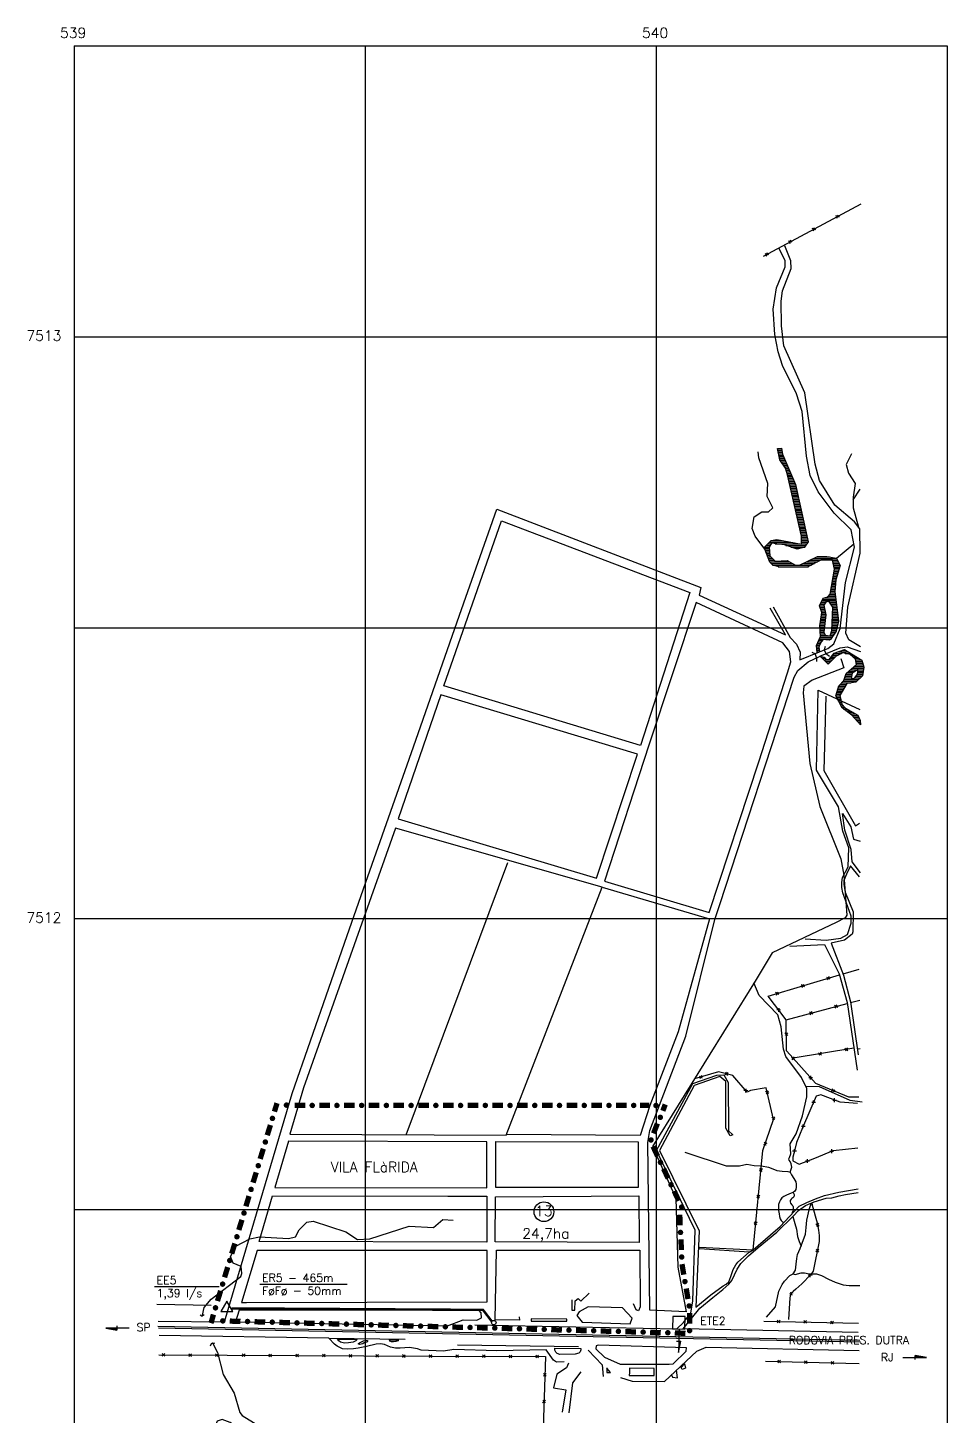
# Model space of a CAD drawing. Extents: x 538220 to 547168, y 7509776 to 7514528.
# Drawn here: x 538920 to 540500, y 7511145 to 7513531 of the extents above; entities that cross this region are included whole.
import ezdxf
from ezdxf.enums import TextEntityAlignment as Align

# ---------------------------------------------------------------- set-up
doc = ezdxf.new("R2010")
doc.units = 0
doc.header["$LTSCALE"] = 50
doc.header["$MEASUREMENT"] = 0
doc.linetypes.add('HIDDEN', pattern=[0.375, 0.25, -0.125])
doc.layers.get('0').update_dxf_attribs({"linetype": 'CONTINUOUS'})
for name, color, linetype in [('ESTACAO', 5, 'CONTINUOUS'), ('HATCH', 4, 'CONTINUOUS'), ('LIMITE', 7, 'CONTINUOUS'), ('LIMITE-PROJETO', 1, 'CONTINUOUS'), ('MALHA', 9, 'CONTINUOUS'), ('RIO', 4, 'CONTINUOUS'), ('RUA', 7, 'CONTINUOUS'), ('TEXTO', 5, 'CONTINUOUS'), ('TEXTO2', 5, 'CONTINUOUS')]:
    doc.layers.add(name, color=color, linetype=linetype)
doc.styles.add('ROMAND', font='ROMAND.SHX')
doc.styles.get("Standard").update_dxf_attribs({"font": 'ROMANSBR.SHX'})

# ---------------------------------------------------------------- blocks, each defined once
blk = doc.blocks.new('X')
at = {"layer": 'LIMITE'}
for p, q in [((-0.018, -0.018), (0.018, 0.018)), ((0.018, -0.018), (-0.018, 0.018))]:
    blk.add_line(p, q, dxfattribs=at)
blk = doc.blocks.new('R2')
at = {"layer": 'LIMITE-PROJETO', "const_width": 4.67}
blk.add_lwpolyline([(-18.8, 0.2, 1), (-23.5, 0.2, 1)], format="xyb", close=True, dxfattribs=at)
at = {"layer": 'LIMITE-PROJETO'}
blk.add_solid([(9.2, 4.6), (9.2, -4.6), (-9.1, 4.7), (-9.2, -4.4)], dxfattribs=at)
blk = doc.blocks.new('ERASE')
at = {"layer": 'LIMITE', "xscale": 84.80812849947675, "yscale": 84.80812849947675, "zscale": 84.80812849947675, "rotation": 315.1843761074172}
blk.add_blockref('X', (0, 0), dxfattribs=at)
blk = doc.blocks.new('*X17')
at = {"color": 0}
for p, q in [((544105.8, 7508165.6), (544107.5, 7508165.6)), ((544107.7, 7508163.7), (544111.1, 7508163.7)), ((544109.6, 7508161.9), (544119.4, 7508161.9)), ((544116.7, 7508163.7), (544121.3, 7508163.7)), ((544118.3, 7508165.6), (544123.1, 7508165.6)), ((544119.9, 7508167.5), (544126.1, 7508167.5)), ((544121.5, 7508169.4), (544130, 7508169.4)), ((544126.3, 7508171.2), (544137.4, 7508171.2)), ((544131.4, 7508173.1), (544134.4, 7508173.1)), ((544134.2, 7508169.4), (544140.4, 7508169.4)), ((544140.5, 7508167.5), (544143.4, 7508167.5)), ((544142.7, 7508165.6), (544146.4, 7508165.6)), ((544144.9, 7508163.7), (544149.4, 7508163.7)), ((544146.2, 7508161.9), (544152.4, 7508161.9)), ((544111.5, 7508160), (544117.6, 7508160)), ((544113.4, 7508158.1), (544115.7, 7508158.1)), ((544134.8, 7508145), (544141.8, 7508145)), ((544135.8, 7508146.9), (544142.4, 7508146.9)), ((544137.9, 7508148.7), (544145.3, 7508148.7)), ((544140, 7508150.6), (544148.1, 7508150.6)), ((544142.2, 7508152.5), (544155.4, 7508152.5)), ((544144.3, 7508154.4), (544155.3, 7508154.4)), ((544146.4, 7508156.2), (544154.7, 7508156.2)), ((544146.5, 7508160), (544153.5, 7508160)), ((544146.8, 7508158.1), (544154.1, 7508158.1)), ((544147.9, 7508145), (544154.1, 7508145)), ((544148.4, 7508146.9), (544154.4, 7508146.9)), ((544148.6, 7508148.7), (544154.7, 7508148.7)), ((544148.8, 7508150.6), (544155.1, 7508150.6)), ((544126.2, 7508130), (544133.1, 7508130)), ((544126.7, 7508131.9), (544134.3, 7508131.9)), ((544128.1, 7508133.7), (544135.5, 7508133.7)), ((544129.9, 7508135.6), (544141.1, 7508135.6)), ((544131.6, 7508137.5), (544147.6, 7508137.5)), ((544132.9, 7508139.4), (544149.5, 7508139.4)), ((544133.5, 7508141.2), (544141.2, 7508141.2)), ((544134.2, 7508143.1), (544141.5, 7508143.1)), ((544145, 7508141.2), (544151.4, 7508141.2)), ((544146.5, 7508143.1), (544153.3, 7508143.1)), ((544123.4, 7508120.6), (544128, 7508120.6)), ((544124, 7508122.5), (544128.5, 7508122.5)), ((544124.4, 7508118.7), (544128.4, 7508118.7)), ((544124.5, 7508124.4), (544129.7, 7508124.4)), ((544125.1, 7508126.2), (544130.8, 7508126.2)), ((544125.4, 7508116.9), (544128.9, 7508116.9)), ((544125.6, 7508128.1), (544132, 7508128.1)), ((544126.3, 7508115), (544129.3, 7508115)), ((544127.3, 7508113.1), (544129.8, 7508113.1)), ((544128.3, 7508111.2), (544130.3, 7508111.2)), ((544129.2, 7508109.4), (544132.1, 7508109.4)), ((544130.2, 7508107.5), (544133.8, 7508107.5)), ((544132.2, 7508105.6), (544136.6, 7508105.6)), ((544134.7, 7508103.7), (544139.8, 7508103.7)), ((544137.2, 7508101.9), (544143.1, 7508101.9)), ((544139.7, 7508100), (544146.4, 7508100)), ((544142, 7508098.1), (544148.8, 7508098.1)), ((544143.7, 7508096.2), (544149.7, 7508096.2)), ((544145.4, 7508094.4), (544150.6, 7508094.4)), ((544147.1, 7508092.5), (544151.4, 7508092.5)), ((544148.8, 7508090.6), (544151.4, 7508090.6)), ((544150.5, 7508088.7), (544151.5, 7508088.7))]:
    blk.add_line(p, q, dxfattribs=at)
blk = doc.blocks.new('*X18')
at = {"color": 0}
for p, q in [((544056.5, 7508403.7), (544061.2, 7508403.7)), ((544056.9, 7508401.9), (544061.5, 7508401.9)), ((544057.4, 7508400), (544061.9, 7508400)), ((544057.8, 7508398.1), (544062.2, 7508398.1)), ((544058.2, 7508396.2), (544062.9, 7508396.2)), ((544058.6, 7508394.4), (544063.7, 7508394.4)), ((544059.1, 7508392.5), (544064.5, 7508392.5)), ((544059.8, 7508390.6), (544065.3, 7508390.6)), ((544061, 7508388.7), (544066.1, 7508388.7)), ((544062.2, 7508386.9), (544066.9, 7508386.9)), ((544063.4, 7508385), (544067.8, 7508385)), ((544064.7, 7508383.1), (544068.6, 7508383.1)), ((544065.8, 7508381.2), (544069.4, 7508381.2)), ((544066.4, 7508379.4), (544070.2, 7508379.4)), ((544067, 7508377.5), (544071, 7508377.5)), ((544067.6, 7508375.6), (544071.8, 7508375.6)), ((544068.2, 7508373.7), (544072.6, 7508373.7)), ((544068.6, 7508371.9), (544073.4, 7508371.9)), ((544069, 7508370), (544074.2, 7508370)), ((544069.4, 7508368.1), (544075, 7508368.1)), ((544069.8, 7508366.2), (544075.8, 7508366.2)), ((544070.3, 7508364.4), (544076.6, 7508364.4)), ((544070.7, 7508362.5), (544077.3, 7508362.5)), ((544071.1, 7508360.6), (544077.8, 7508360.6)), ((544071.5, 7508358.7), (544078.2, 7508358.7)), ((544072, 7508356.9), (544078.6, 7508356.9)), ((544072.4, 7508355), (544079, 7508355)), ((544072.8, 7508353.1), (544079.4, 7508353.1)), ((544073.2, 7508351.2), (544079.8, 7508351.2)), ((544073.7, 7508349.4), (544080.2, 7508349.4)), ((544074.1, 7508347.5), (544080.7, 7508347.5)), ((544074.5, 7508345.6), (544081.1, 7508345.6)), ((544074.9, 7508343.7), (544081.5, 7508343.7)), ((544075.4, 7508341.9), (544081.9, 7508341.9)), ((544075.8, 7508340), (544082.3, 7508340)), ((544076.2, 7508338.1), (544082.7, 7508338.1)), ((544076.6, 7508336.2), (544083.1, 7508336.2)), ((544077.1, 7508334.4), (544083.5, 7508334.4)), ((544077.5, 7508332.5), (544084, 7508332.5)), ((544077.9, 7508330.6), (544084.4, 7508330.6)), ((544078.3, 7508328.7), (544084.8, 7508328.7)), ((544078.8, 7508326.9), (544085.2, 7508326.9)), ((544079.2, 7508325), (544085.6, 7508325)), ((544079.6, 7508323.1), (544086, 7508323.1)), ((544080, 7508321.2), (544086.4, 7508321.2)), ((544080.5, 7508319.4), (544086.9, 7508319.4)), ((544080.9, 7508317.5), (544087.3, 7508317.5)), ((544081.3, 7508315.6), (544087.7, 7508315.6)), ((544081.7, 7508313.7), (544088.1, 7508313.7)), ((544082.2, 7508311.9), (544088.5, 7508311.9)), ((544082.6, 7508310), (544088.9, 7508310)), ((544083, 7508308.1), (544089.3, 7508308.1)), ((544083.4, 7508306.2), (544089.8, 7508306.2)), ((544083.9, 7508304.4), (544090.2, 7508304.4)), ((544041.8, 7508289.4), (544047, 7508289.4)), ((544041.9, 7508291.2), (544046.9, 7508291.2)), ((544043.7, 7508293.1), (544048.2, 7508293.1)), ((544045.5, 7508295), (544049.5, 7508295)), ((544047.4, 7508296.9), (544071.9, 7508296.9)), ((544049.2, 7508298.7), (544062, 7508298.7)), ((544053.9, 7508295), (544081.8, 7508295)), ((544066.1, 7508293.1), (544089.1, 7508293.1)), ((544072.1, 7508291.2), (544087.8, 7508291.2)), ((544078.1, 7508289.4), (544080.8, 7508289.4)), ((544083.9, 7508295), (544090.4, 7508295)), ((544084, 7508302.5), (544090.6, 7508302.5)), ((544084, 7508300.6), (544091, 7508300.6)), ((544084, 7508298.7), (544091.4, 7508298.7)), ((544084, 7508296.9), (544091.6, 7508296.9)), ((544042.7, 7508287.5), (544047.2, 7508287.5)), ((544043.4, 7508285.6), (544047.4, 7508285.6)), ((544044.1, 7508283.7), (544047.6, 7508283.7)), ((544044.8, 7508281.9), (544047.8, 7508281.9)), ((544045.5, 7508280), (544049.1, 7508280)), ((544046.2, 7508278.1), (544050.9, 7508278.1)), ((544046.9, 7508276.2), (544052.8, 7508276.2)), ((544047.6, 7508274.4), (544070.4, 7508274.4)), ((544049.2, 7508272.5), (544073.7, 7508272.5)), ((544086.2, 7508272.5), (544098.9, 7508272.5)), ((544090, 7508274.4), (544102.4, 7508274.4)), ((544093.9, 7508276.2), (544105.8, 7508276.2)), ((544097.7, 7508278.1), (544124.3, 7508278.1)), ((544101.6, 7508280), (544116.3, 7508280)), ((544119.7, 7508276.2), (544125.2, 7508276.2)), ((544120.1, 7508274.4), (544126.1, 7508274.4)), ((544120.5, 7508272.5), (544127, 7508272.5)), ((544051, 7508270.6), (544077, 7508270.6)), ((544057.4, 7508268.7), (544092, 7508268.7)), ((544082.3, 7508270.6), (544095.4, 7508270.6)), ((544120.4, 7508257.5), (544124.5, 7508257.5)), ((544120.7, 7508259.4), (544125, 7508259.4)), ((544120.9, 7508270.6), (544127.9, 7508270.6)), ((544121, 7508261.2), (544125.6, 7508261.2)), ((544121.3, 7508268.7), (544127.8, 7508268.7)), ((544121.3, 7508263.1), (544126.2, 7508263.1)), ((544121.7, 7508266.9), (544127.3, 7508266.9)), ((544121.7, 7508265), (544126.7, 7508265)), ((544117.6, 7508240.6), (544122.1, 7508240.6)), ((544117.9, 7508242.5), (544122.3, 7508242.5)), ((544118.2, 7508244.4), (544122.5, 7508244.4)), ((544118.5, 7508246.2), (544122.7, 7508246.2)), ((544118.8, 7508248.1), (544122.9, 7508248.1)), ((544119.1, 7508250), (544123, 7508250)), ((544119.4, 7508251.9), (544123.2, 7508251.9)), ((544119.8, 7508253.7), (544123.4, 7508253.7)), ((544120.1, 7508255.6), (544123.9, 7508255.6)), ((544105.6, 7508225.6), (544110.4, 7508225.6)), ((544106.5, 7508227.5), (544111.5, 7508227.5)), ((544107.3, 7508229.4), (544123.4, 7508229.4)), ((544108.2, 7508231.2), (544123.2, 7508231.2)), ((544110.6, 7508233.1), (544123, 7508233.1)), ((544115.1, 7508235), (544122.8, 7508235)), ((544116.6, 7508227.5), (544123.7, 7508227.5)), ((544116.7, 7508236.9), (544122.5, 7508236.9)), ((544117.2, 7508238.7), (544122.3, 7508238.7)), ((544117.9, 7508225.6), (544123.9, 7508225.6)), ((544104.9, 7508223.7), (544109.9, 7508223.7)), ((544105.5, 7508221.9), (544110.3, 7508221.9)), ((544106.1, 7508220), (544110.7, 7508220)), ((544106.1, 7508208.7), (544111.4, 7508208.7)), ((544106.4, 7508210.6), (544111.6, 7508210.6)), ((544106.7, 7508218.1), (544111.1, 7508218.1)), ((544106.7, 7508212.5), (544111.9, 7508212.5)), ((544106.9, 7508214.4), (544111.9, 7508214.4)), ((544107.2, 7508216.2), (544111.5, 7508216.2)), ((544119.3, 7508223.7), (544124.1, 7508223.7)), ((544119.5, 7508208.7), (544126, 7508208.7)), ((544119.6, 7508210.6), (544125.7, 7508210.6)), ((544119.7, 7508212.5), (544125.5, 7508212.5)), ((544119.8, 7508216.2), (544125, 7508216.2)), ((544119.8, 7508214.4), (544125.3, 7508214.4)), ((544119.9, 7508218.1), (544124.8, 7508218.1)), ((544120, 7508220), (544124.6, 7508220)), ((544120.1, 7508221.9), (544124.4, 7508221.9)), ((544105, 7508201.2), (544110.6, 7508201.2)), ((544105.1, 7508199.4), (544110.4, 7508199.4)), ((544105.2, 7508197.5), (544110.1, 7508197.5)), ((544105.3, 7508203.1), (544110.8, 7508203.1)), ((544105.4, 7508195.6), (544109.9, 7508195.6)), ((544105.6, 7508205), (544111, 7508205)), ((544105.6, 7508193.7), (544109.7, 7508193.7)), ((544105.8, 7508206.9), (544111.2, 7508206.9)), ((544118.1, 7508193.7), (544123, 7508193.7)), ((544118.8, 7508195.6), (544123.9, 7508195.6)), ((544118.9, 7508197.5), (544124.3, 7508197.5)), ((544119, 7508199.4), (544124.7, 7508199.4)), ((544119.1, 7508201.2), (544125.1, 7508201.2)), ((544119.2, 7508203.1), (544125.6, 7508203.1)), ((544119.3, 7508205), (544126, 7508205)), ((544119.4, 7508206.9), (544126.2, 7508206.9)), ((544101.2, 7508176.9), (544104.2, 7508176.9)), ((544101.3, 7508178.7), (544104.7, 7508178.7)), ((544102.2, 7508180.6), (544105.5, 7508180.6)), ((544103.1, 7508182.5), (544106.6, 7508182.5)), ((544104, 7508184.4), (544108.2, 7508184.4)), ((544104.8, 7508186.2), (544118.1, 7508186.2)), ((544105.7, 7508191.9), (544110.4, 7508191.9)), ((544105.7, 7508188.1), (544119.3, 7508188.1)), ((544105.9, 7508190), (544113.8, 7508190)), ((544116.8, 7508190), (544120.5, 7508190)), ((544117.5, 7508191.9), (544121.8, 7508191.9)), ((544101.5, 7508175), (544104.1, 7508175)), ((544101.7, 7508173.1), (544104.2, 7508173.1)), ((544101.9, 7508171.2), (544104.5, 7508171.2))]:
    blk.add_line(p, q, dxfattribs=at)

msp = doc.modelspace()

# ---------------------------------------------------------------- linework, layer by layer
at = {"layer": 'ESTACAO'}
for p, q in [((539053.9, 7511296.3), (539073.3, 7511292.9)), ((539094.3, 7511296.2), (539053.9, 7511296.3)), ((539073.2, 7511300.1), (539073.3, 7511292.9)), ((540039.1, 7511294.8), (540038.5, 7511254.5)), ((540034.9, 7511273.8), (540042.2, 7511273.8)), ((540038.5, 7511254.5), (540042.2, 7511273.8)), ((540423.8, 7511245.9), (540464.2, 7511245.9)), ((540464.2, 7511245.9), (540444.8, 7511249.2)), ((540444.9, 7511242), (540444.8, 7511249.2))]:
    msp.add_line(p, q, dxfattribs=at)
for points in [[(539272.4, 7511324.9), (539262, 7511342.6), (539251.8, 7511324.8)], [(540049.6, 7511316), (540028.2, 7511316.3), (540027.9, 7511295), (540049.2, 7511294.7)]]:
    msp.add_lwpolyline(points, close=True, dxfattribs=at)
at = {"layer": 'ESTACAO', "linetype": 'HIDDEN', "const_width": 4.2}
msp.add_lwpolyline([(539270.6, 7511330.1), (539702.3, 7511327.5), (539717.6, 7511307.5)], dxfattribs=at)
at = {"layer": 'ESTACAO'}
msp.add_circle((539720.8, 7511305.7), 3.89, dxfattribs=at)
for points in [[(539073.3, 7511292.9), (539073.2, 7511296.5), (539053.9, 7511296.3)], [(540042.2, 7511273.8), (540038.5, 7511273.8), (540038.5, 7511254.5)], [(540444.8, 7511249.2), (540444.9, 7511245.6), (540464.2, 7511245.9)]]:
    msp.add_solid(points, dxfattribs=at)
at = {"layer": 'LIMITE', "linetype": 'CONTINUOUS'}
for points in [[(540184.2, 7513138.4), (540351.9, 7513228.3)], [(540235.1, 7511759.9), (540223.8, 7511772.6), (540223.2, 7511825.9), (540192.4, 7511866.5), (540314.8, 7511903.2)], [(540321.1, 7511905.1), (540348.5, 7511913.3)], [(540333.8, 7511855.7), (540350.1, 7511860)], [(540223.2, 7511825.9), (540328.3, 7511854.2)], [(540339.5, 7511777.6), (540235.1, 7511759.9), (540273.8, 7511717.4), (540330.3, 7511693.5), (540348, 7511693.7)], [(540166.4, 7511430.9), (540183.4, 7511601.6), (540201.5, 7511655), (540188.8, 7511709.2), (540161.7, 7511704.7), (540156.1, 7511701.5), (540131.8, 7511730.1), (540107, 7511736.6), (540065.5, 7511724.7)], [(540346.1, 7511682.5), (540316, 7511684.3), (540283, 7511697), (540275, 7511695), (540251.4, 7511640.5), (540241.1, 7511615.2), (540236.5, 7511596.2), (540234.7, 7511589.9), (540234.6, 7511584), (540245.5, 7511578), (540272.5, 7511588.4), (540304.2, 7511601.4), (540346.2, 7511605.8)], [(540267.1, 7511511.4), (540268.1, 7511507.8), (540276.3, 7511477.1), (540278.9, 7511464.5), (540279.9, 7511455.3), (540279.8, 7511444.8), (540269.9, 7511394), (540265.7, 7511388.1), (540250.1, 7511372.4), (540239.8, 7511363.3), (540235.1, 7511359.2), (540230.9, 7511354.6), (540229.8, 7511348.5), (540227.2, 7511311.2)], [(540184.9, 7511308.3), (540347.8, 7511304.9)], [(539145.5, 7511250.3), (539614.8, 7511248.1), (539809.6, 7511247.6), (539805.6, 7511124.2)], [(540187.5, 7511239.2), (540348.8, 7511235.6)]]:
    msp.add_lwpolyline(points, dxfattribs=at)
at = {"layer": 'LIMITE'}
for points in [[(540345.4, 7511776.4), (540350.6, 7511776.7)], [(539142, 7511337.1), (539235.4, 7511335.7)]]:
    msp.add_lwpolyline(points, dxfattribs=at)
at = {"layer": 'LIMITE-PROJETO', "const_width": 4.68}
for points in [[(539363.8, 7511677.2, 1), (539365.2, 7511681.7, 1)], [(539997.2, 7511678.8, 1), (540001.9, 7511678.8, 1)], [(540007.9, 7511660.6, 1), (540006.2, 7511656.3, 1)], [(539242, 7511328.8, 1), (539243.3, 7511333.3, 1)]]:
    msp.add_lwpolyline(points, format="xyb", close=True, dxfattribs=at)
at = {"layer": 'LIMITE-PROJETO'}
for points in [[(539348.2, 7511667), (539339.5, 7511669.7), (539352.7, 7511681.5), (539344, 7511684.2)], [(539972.1, 7511674.5), (539972.1, 7511683.6), (539988.1, 7511674.4), (539988.2, 7511683.5)], [(540011.2, 7511682.3), (540019.7, 7511679), (540007.1, 7511671.3), (540015.6, 7511668)], [(539239.2, 7511303.4), (539230.5, 7511306.1), (539243.5, 7511318.2), (539234.7, 7511320.9)]]:
    msp.add_solid(points, dxfattribs=at)
at = {"layer": 'MALHA'}
for p, q in [((539000, 7513500), (539000, 7511000)), ((539000, 7513500), (540500, 7513500)), ((539500, 7513500), (539500, 7511000)), ((540000, 7513500), (540000, 7511000)), ((540500, 7513500), (540500, 7511000)), ((539000, 7513000), (540500, 7513000)), ((539000, 7512500), (540500, 7512500)), ((539000, 7512000), (540500, 7512000)), ((539000, 7511500), (540500, 7511500))]:
    msp.add_line(p, q, dxfattribs=at)
at = {"layer": 'RIO', "linetype": 'CONTINUOUS'}
for points in [[(540185.1, 7512637.3), (540169.7, 7512657.5), (540164.8, 7512670.3), (540168.3, 7512690.3), (540181.6, 7512699), (540193.1, 7512698.9), (540200.6, 7512706.2), (540190.5, 7512725.7), (540192, 7512748), (540176.4, 7512792), (540175, 7512802.2)], [(540185.1, 7512637.3), (540197.5, 7512650.1), (540207.4, 7512651.6), (540249.4, 7512643.6), (540249.5, 7512657.1), (540225.7, 7512762.6), (540222, 7512774.1), (540212.5, 7512788.7), (540208.1, 7512807.8), (540215, 7512808.6), (540217, 7512798.1), (540239.3, 7512746.3), (540261.2, 7512647.3), (540254.9, 7512638.2), (540242.4, 7512635.2), (540220.5, 7512642.1), (540198.2, 7512645), (540193.8, 7512638.4), (540195.2, 7512623.7), (540204.4, 7512614.4), (540225.2, 7512615.5), (540239.3, 7512607.5), (540246.4, 7512607.4), (540277, 7512622.3), (540292.9, 7512622.6), (540309.5, 7512619.7), (540315.8, 7512606.6), (540308.6, 7512582.5), (540306.7, 7512562.2), (540312.9, 7512511.1), (540309.1, 7512494), (540299.7, 7512479.6), (540296.9, 7512478.8), (540291.3, 7512479), (540287.1, 7512479.6), (540283.9, 7512476.5), (540281, 7512471.2), (540279.5, 7512466.3), (540279.7, 7512462.5), (540280.3, 7512458.6), (540276.5, 7512457.1), (540275.1, 7512469.1), (540282.4, 7512484.7), (540280.9, 7512503), (540284.3, 7512526.3), (540280.7, 7512537.5), (540286.8, 7512550.7), (540295.1, 7512552.9), (540299, 7512557.6), (540306.2, 7512600.8), (540303, 7512616.1), (540282.7, 7512616.3), (540259.6, 7512603.9), (540212.9, 7512604), (540200.2, 7512607.5), (540195.1, 7512612.6), (540186.7, 7512635.2), (540185.1, 7512637.3)], [(540335.7, 7512798.7), (540326.3, 7512780.3), (540330.6, 7512765.3), (540342, 7512747.6), (540338.2, 7512724.4), (540338.4, 7512705.8), (540347.5, 7512672.7)], [(540338.2, 7512719.6), (540350.2, 7512738)], [(540339.7, 7512643.3), (540309.9, 7512618.9)], [(540049, 7511598.7), (540120.3, 7511575.1), (540143.3, 7511575), (540155.8, 7511577.9), (540168, 7511575.7), (540180.7, 7511575.3), (540193.1, 7511572.6), (540200.2, 7511570.2), (540207.3, 7511567.1), (540216.4, 7511566), (540226, 7511565.1), (540229.9, 7511564.4), (540232.9, 7511572.8), (540232, 7511578.5), (540230.3, 7511582.6), (540228.5, 7511584.9), (540228.1, 7511586.9), (540228.9, 7511589.7), (540231.3, 7511596), (540230.3, 7511612.7), (540240.3, 7511630.4), (540251.2, 7511661.3), (540258.8, 7511693.9), (540258.5, 7511707.9), (540249.8, 7511727.1), (540222.6, 7511763.1), (540218.5, 7511775.9), (540214.7, 7511814.1), (540209, 7511834.6), (540176.7, 7511867.6), (540167.7, 7511889.4)], [(540353.8, 7511684.7), (540333.4, 7511687.3), (540280.8, 7511711.1), (540257, 7511711.2)], [(540159.5, 7511426.6), (540166.4, 7511430.9), (540196.2, 7511456.6), (540212.8, 7511470.8), (540245.5, 7511505.6), (540258.9, 7511512.2), (540273.4, 7511518.5), (540289, 7511524.1), (540313.9, 7511529.9), (540347, 7511535.5)], [(540235.5, 7511389.7), (540239.1, 7511395.6), (540240.2, 7511406.4), (540241.4, 7511415.6), (540242.6, 7511422.7), (540247.2, 7511433), (540256.5, 7511457.9), (540257.4, 7511469.4), (540258.6, 7511482), (540263.4, 7511501.7), (540267, 7511511.6)], [(539220.2, 7511318.6), (539223.1, 7511331.4), (539234.9, 7511345.8), (539285.9, 7511384.9), (539288.1, 7511390), (539287, 7511402.1), (539273, 7511408), (539268.5, 7511419.1), (539277.6, 7511436.8), (539301.5, 7511449.7), (539318.5, 7511452.9), (539367.8, 7511450.3), (539380, 7511453.2), (539386.2, 7511465.4), (539399.4, 7511478.3), (539410.7, 7511480), (539466.4, 7511461.5), (539486.6, 7511448.8), (539507.7, 7511449.9), (539575.4, 7511471.7), (539617.3, 7511469), (539633.5, 7511483), (539650.9, 7511482)], [(540234.5, 7511487.9), (540238.4, 7511476.3), (540240.9, 7511466.5), (540242.8, 7511453.6), (540245.3, 7511444.9), (540248.8, 7511437.3)], [(540189.2, 7511314.9), (540205.1, 7511332.8), (540210.5, 7511359.5), (540216.6, 7511371.2), (540220.4, 7511376.8), (540229.7, 7511386.5), (540235.5, 7511389.7), (540238.9, 7511388.4), (540248.8, 7511391.4), (540254.5, 7511391.3), (540262.7, 7511389.7), (540275.5, 7511389.6), (540284.2, 7511386.9), (540296, 7511380.1), (540307.2, 7511375.3), (540321.1, 7511370.6), (540331.3, 7511369.4), (540349.8, 7511369.2)], [(539238, 7511269.5), (539246.2, 7511254.2), (539256, 7511216.4), (539274.8, 7511184.6), (539284.6, 7511151.4), (539288.4, 7511146.3), (539315.5, 7511129.4), (539318, 7511113.2), (539301.2, 7511110), (539268, 7511134.3), (539254.3, 7511139), (539245.3, 7511136.1), (539237.6, 7511115.6)]]:
    msp.add_lwpolyline(points, dxfattribs=at)
for points in [[(540291.5, 7512522.3), (540288, 7512492.3), (540290.1, 7512487.2), (540298.6, 7512486.2), (540301.8, 7512495.4), (540303.7, 7512535.5), (540296.7, 7512545.3), (540291.2, 7512543.6), (540288.1, 7512538.6)], [(540288.4, 7512449.4), (540291.4, 7512446), (540297, 7512445.5), (540306, 7512456), (540323.4, 7512462.5), (540353.1, 7512443.9), (540356.9, 7512432.1), (540354.2, 7512417.2), (540343.2, 7512406.4), (540327.7, 7512404), (540315.2, 7512383.7), (540318.8, 7512368.7), (540325.2, 7512361.9), (540346.3, 7512349.8), (540350.6, 7512340.7), (540350.8, 7512333.2), (540335.8, 7512349.6), (540319.3, 7512362), (540308.6, 7512382.6), (540313.8, 7512400.3), (540322.4, 7512409.5), (540326.5, 7512421.3), (540344, 7512436.9), (540342.6, 7512445.9), (540333.3, 7512453.8), (540320.5, 7512456.8), (540309.2, 7512451.3), (540295.4, 7512437.2), (540281.4, 7512450.8)], [(540346.8, 7512428.4), (540336.5, 7512421.7), (540335.1, 7512412.4), (540340.7, 7512413.2), (540345.8, 7512419.9)]]:
    msp.add_lwpolyline(points, close=True, dxfattribs=at)
at = {"layer": 'RIO'}
for points in [[(540229.9, 7511564.4), (540232.3, 7511559.5), (540236.6, 7511553.3), (540239.6, 7511547.5), (540240.5, 7511543.4), (540240.5, 7511538.6), (540239.9, 7511534.3), (540237.9, 7511531.5), (540235, 7511529.3), (540232, 7511528), (540227.9, 7511526.5), (540223.8, 7511524.8), (540219, 7511522.3), (540215.9, 7511520.1), (540213.6, 7511516.8), (540211.5, 7511513.3), (540210.2, 7511508.7), (540210.1, 7511502.6), (540210.1, 7511498.3), (540211, 7511492.7), (540211.7, 7511488.2), (540213.2, 7511484.1), (540214.7, 7511481), (540217.2, 7511478.7), (540219.2, 7511478)], [(540235, 7511529.3), (540236.5, 7511527.2), (540237, 7511525.7), (540237, 7511523.7), (540236.2, 7511521.9), (540234.7, 7511520.4), (540232.9, 7511519.1), (540231.6, 7511517.6), (540230.3, 7511515.4), (540230.3, 7511513.3), (540230.5, 7511510.8), (540233, 7511508.2), (540234.5, 7511506.4), (540235, 7511504.7), (540235.2, 7511501.9), (540235.2, 7511498.6), (540234.4, 7511496.3), (540232.9, 7511492.2)], [(539216, 7511319), (539217.7, 7511317.3), (539219.7, 7511317.2), (539222.9, 7511319.6)], [(539234.3, 7511265.8), (539235.7, 7511269.5), (539237.8, 7511271.2), (539241.6, 7511270.5)]]:
    msp.add_lwpolyline(points, dxfattribs=at)
at = {"layer": 'RUA', "linetype": 'CONTINUOUS'}
for points in [[(540280.3, 7512458.6), (540283.3, 7512459.9), (540295, 7512464.4), (540305, 7512472.5), (540316.1, 7512498.3), (540325.1, 7512577.7), (540340.6, 7512638.6), (540335, 7512668.4), (540305.7, 7512696.9), (540278, 7512733.6), (540264.7, 7512761.8), (540257.9, 7512795), (540250.6, 7512871.5), (540241.2, 7512901.7), (540216.9, 7512950.6), (540209.5, 7512973.9), (540203.7, 7513004.1), (540200.8, 7513047.4), (540206.4, 7513084), (540221.6, 7513120.1), (540221.7, 7513131.1), (540211.2, 7513151)], [(540350.9, 7512467), (540330.8, 7512479.1), (540325.5, 7512490.4), (540329.3, 7512535.2), (540350.3, 7512627.9), (540349.6, 7512669.8), (540340.7, 7512681.9), (540306.7, 7512710.8), (540280.8, 7512752.7), (540273, 7512781.2), (540255.2, 7512903.7), (540219.2, 7512984.3), (540215.3, 7513018.8), (540214.6, 7513061.4), (540217.2, 7513079), (540232.1, 7513117.1), (540231, 7513130.7), (540220.8, 7513156.3)], [(539144.1, 7511308.4), (539258.1, 7511307), (539374.4, 7511699.6), (539469.1, 7511970.7), (539504.2, 7512072.2), (539583.1, 7512295), (539662.1, 7512521.6), (539726, 7512703.4), (540076.8, 7512568.9), (540073.8, 7512556.1), (540221.9, 7512487.6)], [(540221.9, 7512487.6), (540195.5, 7512533.6)], [(540201, 7512535.6), (540230.3, 7512483.1)], [(540230.3, 7512483.1), (540241.2, 7512471.9), (540247.3, 7512457.7), (540247, 7512445)], [(540247, 7512445), (540280.3, 7512458.6)], [(540281, 7512451.2), (540316.2, 7512465.4), (540328.3, 7512467.3), (540351.2, 7512459.2)], [(540317, 7512447.3), (540322.6, 7512430.9), (540267.7, 7512409.7), (540253.8, 7512399.5), (540252.4, 7512388), (540263.9, 7512266.7), (540281.3, 7512192.6), (540317.3, 7512103), (540322.1, 7512074.5), (540327.2, 7512005.7), (540324.6, 7512001.4), (540309.3, 7511993.5), (540199.4, 7511941.4), (540169.8, 7511892.6), (539993.4, 7511608.3), (540033.9, 7511519.3), (540037.3, 7511400.9), (540051.3, 7511324.3), (539989, 7511327.1), (539985.3, 7511615.4), (539988.9, 7511635.7), (540050.6, 7511797.7), (540100.6, 7511998.5), (540109.4, 7512024.4), (540236.7, 7512414.7), (540243.2, 7512426.6)], [(540243.2, 7512426.6), (540260.9, 7512441.4), (540281.4, 7512450.8)], [(540255.9, 7511965), (540291.9, 7511962.7), (540317.3, 7511966.2), (540328.7, 7511972.7), (540335.1, 7511992), (540334.9, 7512004.3), (540320.7, 7512044.5), (540318.9, 7512053.2), (540319, 7512061.9), (540320, 7512070.5), (540329.9, 7512088.7), (540330.7, 7512121.9), (540320.8, 7512150.5), (540313.2, 7512192), (540275.6, 7512254.9), (540278.5, 7512392.5), (540350, 7512359.4)], [(540291.2, 7512382.3), (540288, 7512254.5), (540342.5, 7512159.6), (540349, 7512164.2)], [(540350.8, 7512078.4), (540336.6, 7512097.6), (540334.9, 7512119), (540324.2, 7512152.2), (540319.9, 7512180.4), (540334.6, 7512158), (540338.9, 7512136.3), (540350.2, 7512133.3)], [(539570, 7511628.6), (539744.7, 7512096.5)], [(540349.5, 7512071.6), (540333.7, 7512090.6), (540326.8, 7512076.2), (540322.4, 7512065.6), (540322.3, 7512058.8), (540324.4, 7512045.6), (540338.3, 7512011.9), (540338, 7511977.1), (540336.7, 7511973.4), (540323.7, 7511962.8), (540300.4, 7511957.9), (540321.9, 7511902.9), (540333.6, 7511857), (540346.9, 7511765.9)], [(539906.9, 7512054.2), (540091.5, 7511999.6), (540037.5, 7511805.5), (539989, 7511678.6), (539972.4, 7511627.1), (539742.8, 7511629.1)], [(540229.4, 7511952.5), (540289, 7511955.6), (540314.2, 7511905.2), (540328.1, 7511855.8), (540345.1, 7511739.5)], [(540035.6, 7511295), (540046.9, 7511306), (540059.2, 7511322.1), (540062.8, 7511343.3), (540066.9, 7511464.6), (540000.3, 7511601.5), (540062.8, 7511716.4), (540104.2, 7511730.8), (540116.3, 7511731.6), (540123.5, 7511718.3), (540124.4, 7511635.5), (540131.8, 7511628.3), (540127.1, 7511626.8), (540119.5, 7511639.9), (540119.3, 7511720), (540109.5, 7511728.7), (540065.1, 7511713.4), (540005.5, 7511601.2), (540073.5, 7511463.2), (540068.1, 7511332.2)], [(540346.9, 7511288.6), (540046, 7511295.1), (540075.1, 7511330.4), (540097.4, 7511348.9), (540114.3, 7511362.7), (540124.6, 7511371.6), (540130, 7511378.1), (540138.9, 7511397.7), (540145.6, 7511407.2), (540158.5, 7511420.3), (540175.2, 7511434.7), (540207, 7511460.9), (540235.3, 7511488.7), (540244.7, 7511498.1), (540256.3, 7511506.7), (540271.4, 7511513.3), (540292, 7511519.8), (540301.7, 7511520), (540314.3, 7511523.6), (540325.1, 7511526), (540347.2, 7511529.5)], [(539764.6, 7511315.5), (539764.9, 7511310), (539723.4, 7511310.4), (539725.5, 7511430.1), (539971.6, 7511430.1), (539972.6, 7511332.7), (539969.3, 7511326.2), (539965.6, 7511327.7), (539961, 7511338)], [(540068.1, 7511332.2), (540093.9, 7511353.5), (540115.1, 7511368.7), (540119.9, 7511371.7), (540124.9, 7511375.9), (540128.3, 7511385.1), (540131.9, 7511396.8), (540137, 7511405), (540140.1, 7511409.5), (540159.5, 7511426.6)], [(540074.2, 7511435.4), (540166.4, 7511430.9)], [(540159.5, 7511426.6), (540074.2, 7511432.2)], [(539854.8, 7511345.1), (539854.7, 7511327.2), (539860.3, 7511327.1), (539860.4, 7511343.3), (539865.6, 7511347.1), (539870.2, 7511342.8), (539884.9, 7511356.1)], [(539143.6, 7511299.5), (540349.8, 7511275.4)], [(540350.8, 7511272), (539144.4, 7511296.1)], [(539841.9, 7511238.2), (539828.7, 7511237.9), (539823.2, 7511241), (539811, 7511258.7), (539726.1, 7511256.9), (539652.3, 7511259.4), (539634.4, 7511256.7), (539596.2, 7511258.4), (539589.8, 7511260.6), (539576.2, 7511262.9), (539559.8, 7511261.7), (539551.7, 7511261.8), (539543.3, 7511263.7), (539533.1, 7511268.2), (539526.1, 7511269.4), (539518.8, 7511268.4), (539502.3, 7511264.5), (539487.9, 7511261.7), (539479.9, 7511260.4), (539468.7, 7511260), (539460.8, 7511260.9), (539451.7, 7511265.1), (539447.3, 7511268.4), (539437.5, 7511279.2), (539145.7, 7511283.7)], [(539688, 7511302), (540035.6, 7511295)], [(539938.5, 7511211.3), (539958.8, 7511205.1), (540014, 7511204.5), (540069.6, 7511256.6), (540086, 7511263.2), (540348.9, 7511257.6)], [(539849.1, 7511235.8), (539845.8, 7511228), (539829.1, 7511217.1), (539823.6, 7511193.4), (539844.6, 7511190.3), (539838.5, 7511151.7)], [(539882.8, 7511258.1), (539907.3, 7511233.1), (539908.9, 7511212.9)], [(539850.3, 7511150.7), (539856.7, 7511202.4), (539871, 7511221.3)], [(540026.4, 7511216.1), (540028, 7511211.9), (540036.5, 7511211), (540034.8, 7511223.9)]]:
    msp.add_lwpolyline(points, dxfattribs=at)
for points in [[(539972.7, 7512297.7), (539635.1, 7512399.9), (539734.2, 7512683.9), (540057.5, 7512560.4)], [(540217.5, 7512474), (540068.4, 7512543.1), (539987.4, 7512298.1), (539910.8, 7512064.2), (540091, 7512010.7), (540176.4, 7512269.3), (540225.5, 7512422.2), (540231.4, 7512441.1), (540228.9, 7512459)], [(539967.5, 7512282.8), (539629.8, 7512384.6), (539556.5, 7512171.7), (539897.5, 7512069.3)], [(539906.9, 7512054.2), (539551.7, 7512155.7), (539394, 7511709.4), (539370.1, 7511629.4), (539742.3, 7511627.9)], [(539708.9, 7511616.4), (539368, 7511617.5), (539344.4, 7511537.9), (539708.9, 7511537.4)], [(539724.1, 7511617), (539968.7, 7511616.1), (539968.8, 7511537.9), (539724.2, 7511538)], [(539708.8, 7511444.1), (539317.5, 7511444.8), (539340.8, 7511523.5), (539642, 7511523.2), (539708.6, 7511522.9)], [(539724, 7511521.9), (539970.2, 7511523.5), (539970.4, 7511443.6), (539723.1, 7511444.6)], [(539709.3, 7511429.6), (539314.4, 7511429.6), (539287.1, 7511340.5), (539296.1, 7511340.2), (539709.4, 7511341.3)], [(539942, 7511330.8), (539883.1, 7511332.6), (539867.6, 7511324.2), (539863.5, 7511318.1), (539872.6, 7511306.4), (539955.3, 7511303.4), (539958.8, 7511313.6)], [(539695.1, 7511327.3), (539283.3, 7511327.1), (539276.8, 7511306.8), (539309.6, 7511306.3), (539641.3, 7511300.3), (539668.3, 7511310.2), (539691.9, 7511309.9), (539699.6, 7511313.7), (539699.3, 7511322.6)], [(539846.1, 7511311.6), (539785.2, 7511312.3), (539785.1, 7511308.1), (539846.1, 7511308.4)], [(540051.9, 7511262.6), (539899.9, 7511267), (539896.5, 7511265.6), (539896, 7511260.5), (539911.1, 7511246.3), (539937.8, 7511234.2), (540021.9, 7511234.1), (540029.3, 7511234.9), (540051.4, 7511256.7)], [(540048.8, 7511234.9), (540050.2, 7511227.4), (540044.7, 7511224.9), (540042.6, 7511228.8)], [(539996.4, 7511226.7), (539954, 7511227.2), (539953.8, 7511220), (539953.7, 7511215), (539996.3, 7511214.7)]]:
    msp.add_lwpolyline(points, close=True, dxfattribs=at)
at = {"layer": 'RUA'}
for points in [[(540267.5, 7512457.7), (540272.4, 7512455.6), (540275.3, 7512448.2), (540275.6, 7512442)], [(540290.3, 7512467.5), (540288.6, 7512462.2), (540291.2, 7512455.5), (540297.5, 7512451.2)], [(539437.5, 7511279.2), (539568.8, 7511277)], [(539452.5, 7511277.5), (539486.3, 7511276.8), (539483.7, 7511274.2), (539478.9, 7511272.1), (539471.2, 7511271.1), (539464.2, 7511270.4), (539457.6, 7511272), (539454.3, 7511274.6), (539452.5, 7511277.5)], [(539487.6, 7511269.1), (539490.2, 7511271.2), (539493.6, 7511272.7), (539496.9, 7511274.1), (539500.5, 7511274.8), (539503.8, 7511274.8), (539503.8, 7511273.3), (539503.1, 7511272.2), (539497.9, 7511270.8), (539495.7, 7511269.4), (539492.8, 7511268.7), (539489.8, 7511268.3), (539487.6, 7511269.1)], [(539541.6, 7511276.2), (539556.6, 7511276), (539556.3, 7511274.5), (539552.6, 7511273.1), (539548.5, 7511272.4), (539544.9, 7511272.5), (539542.3, 7511273.6), (539541.6, 7511276.2)], [(539658.7, 7511267.4), (539866.4, 7511264.6)], [(539826, 7511261.9), (539870.4, 7511261.4), (539870.4, 7511258.7), (539869.4, 7511255.6), (539867.2, 7511253), (539860.4, 7511251.7), (539834.4, 7511251.1), (539829.5, 7511252.5), (539827.2, 7511254.7), (539825.9, 7511258.3), (539826, 7511261.9)], [(539915.2, 7511227.7), (539914.9, 7511220), (539921.5, 7511220), (539915.3, 7511227.6)]]:
    msp.add_lwpolyline(points, dxfattribs=at)
at = {"layer": 'TEXTO'}
for p, q in [((539137.8, 7511367.6), (539249, 7511367.6)), ((539319, 7511371.7), (539468.8, 7511371.7))]:
    msp.add_line(p, q, dxfattribs=at)
at = {"layer": 'TEXTO2'}
msp.add_circle((539807, 7511496.2), 17, dxfattribs=at)

# ---------------------------------------------------------------- block references
at = {"layer": 'HATCH', "xscale": 1.499999250001649, "yscale": 1.499999250001649, "zscale": 1.499999250001649}
for name in ['*X18', '*X17']:
    msp.add_blockref(name, (-275876.1, -3749792.6), dxfattribs=at)
at = {"layer": 'LIMITE', "xscale": 127.3815431173976, "yscale": 127.3815431173976, "zscale": 127.3815431173976}
for p, rotation in [((540311.5, 7513206.6), 28.20186835142976), ((540271.1, 7513184.9), 28.20186835142976), ((540190.2, 7513141.6), 28.20186835142976), ((540230.6, 7513163.3), 28.20186835142976), ((540252, 7511884.4), 16.68323153718491), ((540295.9, 7511897.5), 16.68323153718491), ((540208, 7511871.2), 16.68323153718491), ((540210.3, 7511842.9), 127.1110375943281), ((540266.2, 7511837.5), 15.05920854996638), ((540309.3, 7511849.1), 15.05920854996638), ((540223.5, 7511801.4), 90.63726222711021), ((540235.1, 7511759.9), 189.6574200895923), ((540281.4, 7511767.7), 189.6574200895923), ((540326.6, 7511775.4), 189.6574200895923), ((540076.3, 7511727.7), 195.9725815991696), ((540120.5, 7511733.1), 165.4432718421325), ((540265.2, 7511726.8), 312.3188237181662), ((540153.9, 7511704.1), 130.294533574003), ((540190.7, 7511701), 103.1732929658347), ((540304.3, 7511704.5), 337.0759554613961), ((540201.2, 7511656.3), 103.1732929658347), ((540187.2, 7511612.8), 71.33877389562416), ((540180.1, 7511567.8), 84.31254286329109), ((540175.5, 7511522.1), 84.31254286329109), ((540171, 7511476.5), 84.31254286329109), ((540210.3, 7511307.8), 358.813026914012), ((540256.1, 7511306.8), 358.813026914012), ((540302, 7511305.9), 358.813026914012), ((539153.4, 7511250.2), 359.7311917331466), ((539199.3, 7511250), 359.7311917331466), ((539245.1, 7511249.8), 359.7311917331466), ((539291, 7511249.6), 359.7311917331466), ((539336.8, 7511249.4), 359.7311917331466), ((539382.7, 7511249.2), 359.7311917331466), ((539428.6, 7511249), 359.7311917331466), ((539474.4, 7511248.7), 359.7311917331466), ((539520.3, 7511248.5), 359.7311917331466), ((539566.1, 7511248.3), 359.7311917331466), ((539612, 7511248.1), 359.7311917331466), ((539657.8, 7511248), 359.8466517437627), ((539703.7, 7511247.8), 359.8466517437627), ((539749.6, 7511247.7), 359.8466517437627), ((539795.4, 7511247.6), 359.8466517437627), ((540211.2, 7511238.7), 358.7110414423734), ((540257.1, 7511237.7), 358.7110414423734), ((540302.9, 7511236.6), 358.7110414423734), ((539808.5, 7511215.9), 268.1706270632004), ((539807.1, 7511170), 268.1706270632004)]:
    msp.add_blockref('X', p, dxfattribs=dict(at, rotation=rotation))
at = {"layer": 'LIMITE-PROJETO'}
for p, rotation in [((539387.6, 7511679.1), 180), ((539430.1, 7511679.1), 180), ((539472.6, 7511679.1), 180), ((539515.1, 7511679.1), 180), ((539557.6, 7511679.1), 180), ((539600.1, 7511679.1), 180), ((539642.6, 7511679.1), 180), ((539685.1, 7511679.1), 180), ((539727.6, 7511679.1), 180), ((539770.1, 7511679.1), 180), ((539812.6, 7511679.1), 180), ((539855.1, 7511679.1), 180), ((539897.6, 7511679.1), 180), ((539940.1, 7511679.1), 180), ((539334.2, 7511636.5), 253.2656711529773), ((539998.7, 7511639.3), 69.20539530379897), ((539322, 7511595.8), 253.2656711529773), ((539998.4, 7511600.2), 115.3610081967766), ((539309.8, 7511555.1), 253.2656711529773), ((540016.6, 7511561.8), 115.3610081967766), ((539297.5, 7511514.4), 253.2656711529773), ((540034.8, 7511523.4), 115.3610081967766), ((539285.3, 7511473.7), 253.2656711529773), ((540040.8, 7511481.9), 92.81743742035607), ((539273.1, 7511433), 253.2656711529773), ((540042.9, 7511439.5), 92.81743742035607), ((539260.8, 7511392.3), 253.2656711529773), ((540045.8, 7511397.1), 99.93276236603377), ((539248.6, 7511351.6), 253.2656711529773), ((540053.1, 7511355.2), 99.93276236603377), ((539276.3, 7511307.9), 358.4710322561714), ((539318.8, 7511306.8), 358.4710322561714), ((539361.3, 7511305.7), 358.4710322561714), ((539403.8, 7511304.5), 358.4710322561714), ((539446.3, 7511303.4), 358.4710322561714), ((539488.7, 7511302.3), 358.4710322561714), ((539531.2, 7511301.1), 358.4710322561714), ((540057.4, 7511313.1), 90.24344830043019), ((539573.7, 7511300), 358.4710322561714), ((539616.2, 7511298.9), 358.4710322561714), ((539658.7, 7511297.7), 358.4710322561714), ((539701.2, 7511296.6), 358.4710322561714), ((539743.7, 7511295.5), 358.4710322561714), ((539786.1, 7511294.3), 358.4710322561714), ((539828.6, 7511293.2), 358.4710322561714), ((539871.1, 7511292), 358.4710322561714), ((539913.6, 7511290.9), 358.4710322561714), ((539956.1, 7511289.8), 358.4710322561714), ((539998.6, 7511288.6), 358.4710322561714), ((540041, 7511287.5), 358.4710322561714)]:
    msp.add_blockref('R2', p, dxfattribs=dict(at, rotation=rotation))
at = {"layer": 'TEXTO', "xscale": 1.499999250001649, "yscale": 1.499999250001649, "zscale": 1.499999250001649}
for p in [(540306.5, 7511688), (540270.4, 7511684.4), (540252.6, 7511643.1), (540237.6, 7511600.8), (540301.6, 7511600.4), (540259.9, 7511583.6)]:
    msp.add_blockref('ERASE', p, dxfattribs=at)
for p, rotation in [((540277, 7511473.7), 241.6648911134937), ((540276.8, 7511429.2), 215.8943001470913), ((540264.4, 7511386.8), 175.3311112539357), ((540231.9, 7511355.7), 201.1516305047442)]:
    msp.add_blockref('ERASE', p, dxfattribs=dict(at, rotation=rotation))

# ---------------------------------------------------------------- texts
at = {"layer": 'MALHA', "style": 'ROMAND'}
for s, p in [('539', (538975.4, 7513513.5)), ('540', (539975.4, 7513513.5)), ('7513', (538917.8, 7512993)), ('7512', (538917.8, 7511993))]:
    msp.add_text(s, height=17.5, dxfattribs=at).set_placement(p)
at = {"layer": 'TEXTO'}
for s, p in [('EE5', (539141.4, 7511371.7)), ('ER5 - 465m', (539322.6, 7511375.8)), ('1,39 l/s', (539141.4, 7511349.5)), ('F%%248F%%248 - 50mm', (539322.6, 7511353.7)), ('ETE2', (540075.6, 7511301.9)), ('SP', (539107, 7511290.7)), ('RODOVIA PRES. DUTRA', (540227.5, 7511268.8)), ('RJ', (540386, 7511239.2))]:
    msp.add_text(s, height=13.75, dxfattribs=at).set_placement(p)
at = {"layer": 'TEXTO2'}
for s, p in [('VILA FL%%224RIDA', (539440.9, 7511564.3)), ('24,7ha', (539769.8, 7511450.2))]:
    msp.add_text(s, height=17.5, dxfattribs=at).set_placement(p)
msp.add_text('13', height=17.5, dxfattribs=at).set_placement((539806.9, 7511488.7), align=Align.CENTER)

doc.saveas('drawing.dxf')
